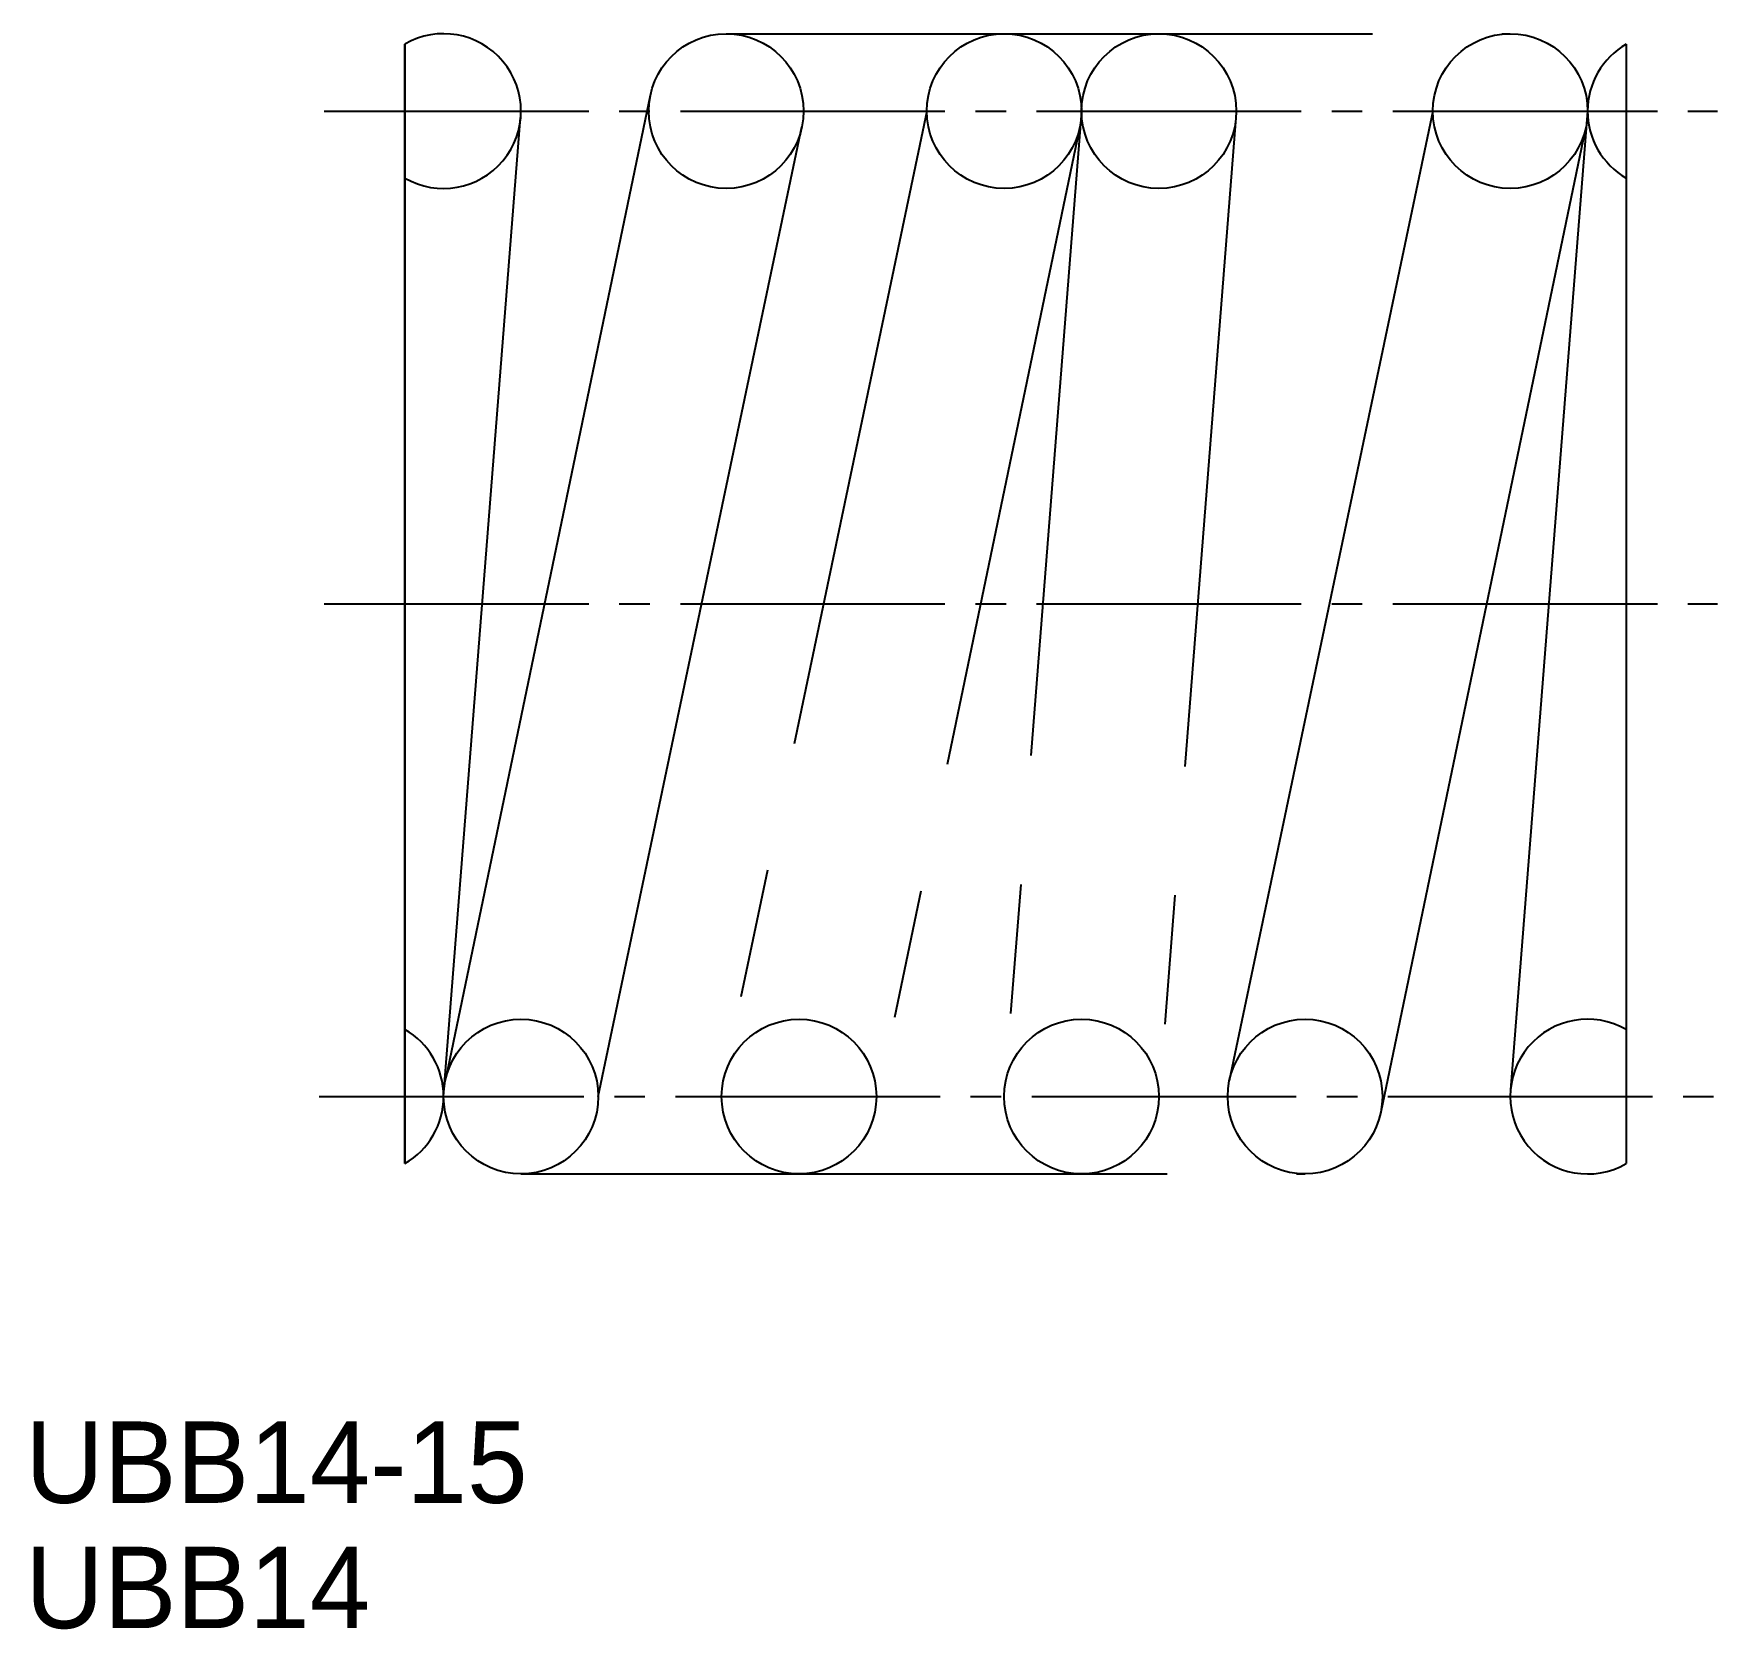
# Model space of a CAD drawing. Extents: x -1.7 to 18.9, y -0.8 to 18.8.
import ezdxf

# ---------------------------------------------------------------- set-up
doc = ezdxf.new("R2010")
doc.units = 0
doc.header["$LTSCALE"] = 0.25
doc.linetypes.add('CENTER', pattern=[17.5, 13, -1.5, 1.5, -1.5])
doc.linetypes.add('PHANTOM', pattern=[63.5, 31.75, -6.35, 6.35, -6.35, 6.35, -6.35])
doc.layers.get('0').update_dxf_attribs({"linetype": 'CONTINUOUS'})
doc.layers.add('CENTER', color=1, linetype='CENTER')

msp = doc.modelspace()

# ---------------------------------------------------------------- linework, layer by layer
at = {"color": 7, "linetype": 'CONTINUOUS'}
for p, q in [((2.825, 18.686), (2.825, 4.94)), ((2.825, 4.94), (2.825, 18.686)), ((17.825, 18.686), (17.825, 4.94)), ((3.334, 6.014), (5.84, 18.057)), ((15.45, 17.863), (12.95, 5.958)), ((17.35, 17.863), (16.403, 5.844)), ((3.3, 5.763), (4.246, 17.783)), ((5.2, 5.763), (7.7, 17.668)), ((17.316, 17.612), (14.81, 5.57))]:
    msp.add_line(p, q, dxfattribs=at)
at = {"color": 3, "linetype": 'PHANTOM'}
for p, q in [((6.77, 18.813), (16.4, 18.813)), ((9.235, 17.863), (6.736, 5.958)), ((11.135, 17.863), (10.189, 5.844)), ((11.102, 17.612), (8.596, 5.57)), ((13.026, 17.73), (12.078, 5.648)), ((4.25, 4.813), (13.88, 4.813))]:
    msp.add_line(p, q, dxfattribs=at)
at = {"color": 7, "linetype": 'CONTINUOUS'}
for centre in [(6.77, 17.863), (16.4, 17.863), (4.25, 5.763), (13.88, 5.763)]:
    msp.add_circle(centre, 0.95, dxfattribs=at)
at = {"color": 3, "linetype": 'PHANTOM'}
for centre in [(10.185, 17.863), (12.085, 17.863), (7.665, 5.763), (11.135, 5.763)]:
    msp.add_circle(centre, 0.95, dxfattribs=at)
at = {"color": 7, "linetype": 'CONTINUOUS'}
for centre, start, end in [((3.3, 17.863), 240, 120), ((18.3, 17.863), 120, 240), ((17.35, 5.763), 60, 300), ((2.35, 5.763), 300, 60)]:
    msp.add_arc(centre, 0.95, start, end, dxfattribs=at)
at = {"layer": 'CENTER', "color": 1, "linetype": 'CENTER'}
for p, q in [((1.833, 17.863), (18.944, 17.863)), ((1.833, 11.813), (18.944, 11.813)), ((1.773, 5.763), (18.944, 5.763))]:
    msp.add_line(p, q, dxfattribs=at)

# ---------------------------------------------------------------- texts
for s, p in [('UBB14-15', (-1.838, 0.774)), ('UBB14', (-1.838, -0.764))]:
    msp.add_text(s, height=1).set_placement(p)

doc.saveas('drawing.dxf')
